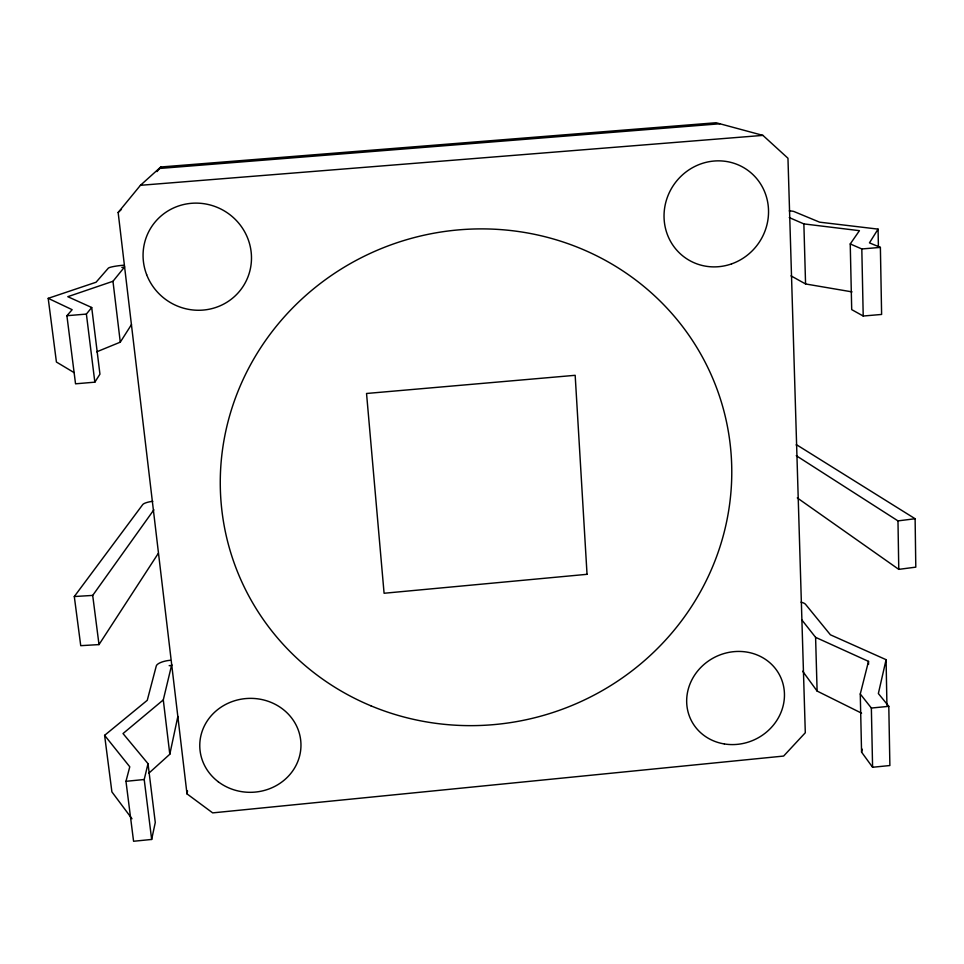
<?xml version="1.0" encoding="UTF-8"?>
<svg xmlns="http://www.w3.org/2000/svg" width="964" height="964" viewBox="0 0 964 964"><rect width="100%" height="100%" fill="white"/><g stroke="black" fill="none" stroke-linecap="round" stroke-linejoin="round"><path stroke-width="1.45" d="M186.992 793.866L118.15 212.478L140.443 185.305L160.783 166.989L716.095 122.741L762.922 135.382L787.962 158.241L805.302 732.748L783.624 756.065L212.67 812.881L186.992 793.866L187.522 790.926M170.134 660.292A12.906 4.326 -8 0 0 156.288 665.943L147.263 700.31L104.606 735.339L129.779 766.802L125.971 781.31L133.574 841.259L151.661 839.451L155.276 822.485L148.01 763.657L123.018 733.556L163.29 699.912L171.749 664.606M148.89 773.152L169.809 754.234L177.858 716.457M801.072 602.175A12.677 4.157 -0.7 0 1 805.567 604.356L830.414 634.806L886.085 659.677L878.361 693.55L888.796 706.335L889.88 765.537L872.589 767.26L861.563 752.125L860.274 693.996L868.504 661.376L815.592 637.337L801.964 620.081M861.563 752.125L862.25 749.209M151.661 839.451L144.214 779.514L148.01 763.657M789.251 210.899A13.363 1.615 -3 0 1 793.938 211.514L819.581 222.166L878.071 229.119L869.456 242.868L880.385 247.399L881.614 314.445L863.214 316.023L851.706 309.625L850.236 243.952L859.442 230.673L803.868 223.901L789.239 217.575M74.216 372.682L56.418 362.03L48.2 298.334L72.143 309.685L66.902 315.71L75.541 383.817L94.846 382.166L99.943 374.153L91.713 307.504L67.793 296.695L112.969 281.283L124.657 266.871M96.677 351.836L120.283 342.16L131.49 324.567M152.818 501.304A10.676 2.663 -6.9 0 0 147.902 502.208L146.817 502.509A10.676 2.663 -6.9 0 0 142.72 504.594L74.3 596.535L80.735 645.675L99.003 644.591L158.289 553.372M99.003 644.591L92.701 595.415L153.879 509.787M94.846 382.166L86.386 314.083L91.713 307.504M156.987 171.616L160.783 166.989M118.15 212.478L121.44 209.405M48.2 298.334L96.063 282.235L108.317 268.173A13.629 1.675 -5.6 0 1 123.296 265.257M797.288 497.918L898.773 569.363L915.8 567.145L915.113 518.74L798.047 445.669A10.483 2.555 -1.7 0 0 796.083 444.922M796.252 455.683L897.978 520.885L915.113 518.74M169.17 665.666L171.544 665.437M125.971 781.31L144.214 779.514M860.274 693.996L871.36 708.046L888.796 706.335M121.862 267.426L124.368 267.209M66.902 315.71L86.386 314.083M850.236 243.952L861.816 248.965L880.385 247.399M159.12 168.495L719.927 123.778M140.443 185.305L762.922 135.382M74.3 596.535L92.701 595.415M790.998 275.861L805.567 283.958L852.043 291.887M802.663 671.233L817.111 691.067L861.587 713.167M131.972 818.749L111.896 791.878L104.606 735.339M112.969 281.283L120.283 342.16M163.29 699.912L169.809 754.234M803.868 223.901L805.567 283.958M815.592 637.337L817.111 691.067M861.816 248.965L863.214 316.023M871.36 708.046L872.589 767.26M868.504 661.376L868.564 664.317M878.071 229.119L878.409 247.025M886.085 659.677L886.928 705.19M897.978 520.885L898.773 569.363M587.04 574.315L384.082 593.258L366.537 393.481L575.171 375.309L587.04 574.315M218.129 781.671A50.598 46.971 -1.6 0 0 300.262 752.968A50.598 46.971 -1.6 0 0 232.722 701.382A50.598 46.971 -1.6 0 0 218.129 781.671M724.386 743.955A49.646 45.778 -26.6 0 0 782.382 681.705A49.646 45.778 -26.6 0 0 699.936 668.377A49.646 45.778 -26.6 0 0 724.386 743.955M146.636 274.62A54.611 53.165 31.9 0 0 239.361 291.453A54.611 53.165 31.9 0 0 205.826 204.007A54.611 53.165 31.9 0 0 146.636 274.62M731.531 263.907A53.767 51.478 -54.8 0 0 751.944 173.665A53.767 51.478 -54.8 0 0 665.377 204.043A53.767 51.478 -54.8 0 0 731.531 263.907M370.911 705.817A256.605 247.483 -18 0 0 730.495 447.2A256.605 247.483 -18 0 0 326.651 278.789A256.605 247.483 -18 0 0 370.911 705.817"/></g></svg>
